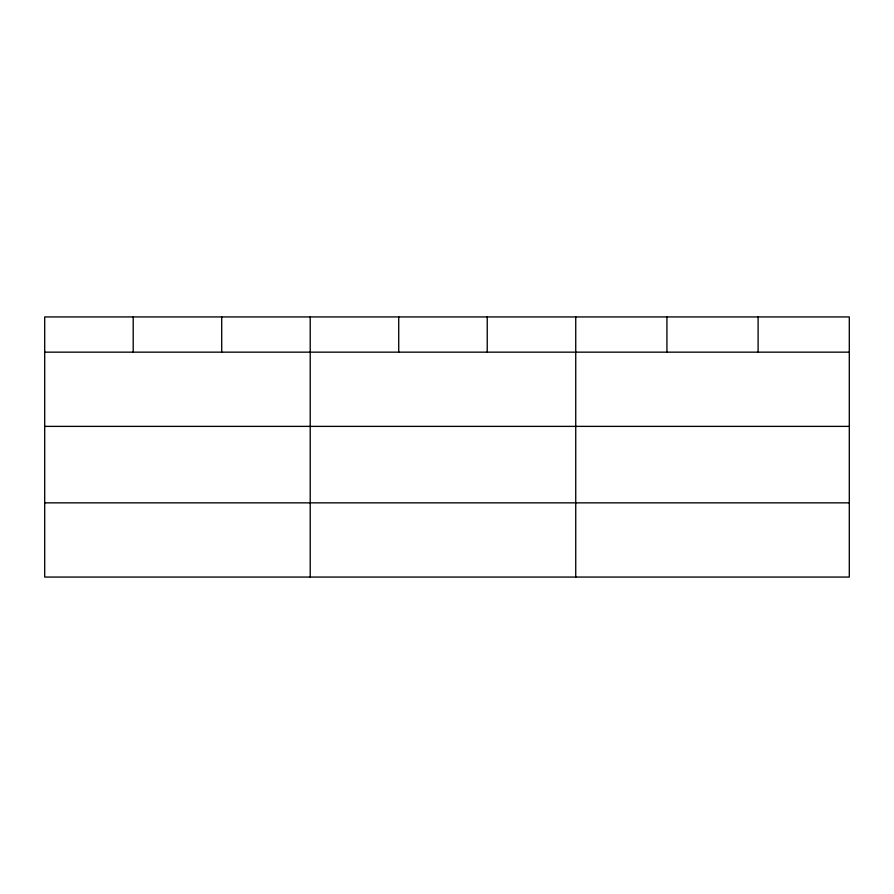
<?xml version="1.0" encoding="UTF-8"?>
<svg xmlns="http://www.w3.org/2000/svg" width="894" height="894" viewBox="0 0 894 894"><rect width="100%" height="100%" fill="white"/><g stroke="black" fill="none" stroke-linecap="round" stroke-linejoin="round"><path stroke-width="1.34" d="M849.3 426.382L849.3 316.934L44.7 316.934L44.7 577.066L849.3 577.066L849.3 426.382L44.7 426.382M44.7 352.158L849.3 352.158M44.7 502.853L849.3 502.853M758.112 316.934L758.112 352.158M666.924 316.934L666.924 352.158M575.736 316.934L575.736 577.066M487.23 316.934L487.23 352.158M398.724 316.934L398.724 352.158M310.218 316.934L310.218 577.066M221.712 316.934L221.712 352.158M133.206 316.934L133.206 352.158"/></g></svg>
